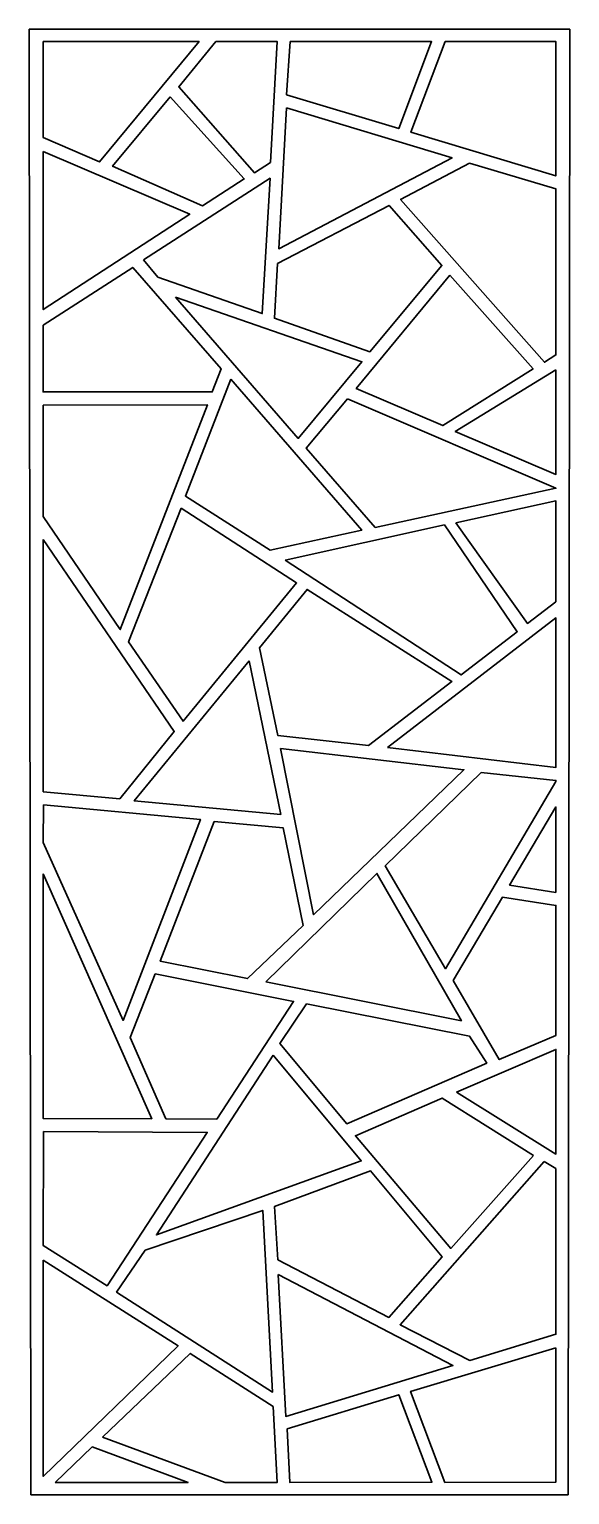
# Model space of a CAD drawing. Header units: centimetres. Extents: x -15.8 to -9.2, y -9 to 9.
import ezdxf

# ---------------------------------------------------------------- set-up
doc = ezdxf.new("R2010")
doc.units = ezdxf.units.CM
doc.header["$MEASUREMENT"] = 0
doc.layers.add('layer 1', color=7, linetype='Continuous')

msp = doc.modelspace()

# ---------------------------------------------------------------- linework, layer by layer
at = {"layer": 'layer 1', "color": 250, "lineweight": 30}
for points, knots in [([(-15.7885, 9.00078), (-15.7885, 9.00078), (-9.15063, 9.00078), (-9.15063, 9.00078), (-9.15063, 9.00078), (-9.15063, 9.00078), (-9.16939, -9.00019), (-9.16939, -9.00019), (-9.16939, -9.00019), (-9.16939, -9.00019), (-15.76974, -9.00019), (-15.76974, -9.00019), (-15.76974, -9.00019), (-15.76974, -9.00019), (-15.7885, 9.00078), (-15.7885, 9.00078)], [0, 0, 0, 0, 0.2, 0.2, 0.2, 0.2, 0.4, 0.4, 0.4, 0.4, 0.6, 0.6, 0.6, 0.6, 1, 1, 1, 1]), ([(-15.61662, 8.85066), (-15.61662, 8.85066), (-15.6175, 7.67079), (-15.6175, 7.67079), (-15.6175, 7.67079), (-15.6175, 7.67079), (-14.92498, 7.37273), (-14.92498, 7.37273), (-14.92498, 7.37273), (-14.92498, 7.37273), (-13.70379, 8.85054), (-13.70379, 8.85054), (-13.70379, 8.85054), (-13.70379, 8.85054), (-15.61662, 8.85066), (-15.61662, 8.85066)], [0, 0, 0, 0, 0.2, 0.2, 0.2, 0.2, 0.4, 0.4, 0.4, 0.4, 0.6, 0.6, 0.6, 0.6, 1, 1, 1, 1]), ([(-13.49591, 8.85023), (-13.49591, 8.85023), (-13.95222, 8.29615), (-13.95222, 8.29615), (-13.95222, 8.29615), (-13.95222, 8.29615), (-13.02412, 7.23923), (-13.02412, 7.23923), (-13.02412, 7.23923), (-13.02412, 7.23923), (-12.82654, 7.36522), (-12.82654, 7.36522), (-12.82654, 7.36522), (-12.82654, 7.36522), (-12.74314, 8.85024), (-12.74314, 8.85024), (-12.74314, 8.85024), (-12.74314, 8.85024), (-13.49591, 8.85023), (-13.49591, 8.85023)], [0, 0, 0, 0, 0.16666667, 0.16666667, 0.16666667, 0.16666667, 0.33333333, 0.33333333, 0.33333333, 0.33333333, 0.5, 0.5, 0.5, 0.5, 0.66666667, 0.66666667, 0.66666667, 0.66666667, 1, 1, 1, 1]), ([(-12.58509, 8.85016), (-12.58509, 8.85016), (-10.84741, 8.85077), (-10.84741, 8.85077), (-10.84741, 8.85077), (-10.84741, 8.85077), (-11.24958, 7.78114), (-11.24958, 7.78114), (-11.24958, 7.78114), (-11.24958, 7.78114), (-12.62761, 8.19787), (-12.62761, 8.19787), (-12.62761, 8.19787), (-12.62761, 8.19787), (-12.58509, 8.85016), (-12.58509, 8.85016)], [0, 0, 0, 0, 0.2, 0.2, 0.2, 0.2, 0.4, 0.4, 0.4, 0.4, 0.6, 0.6, 0.6, 0.6, 1, 1, 1, 1]), ([(-10.68151, 8.84984), (-10.68151, 8.84984), (-11.10119, 7.7367), (-11.10119, 7.7367), (-11.10119, 7.7367), (-11.10119, 7.7367), (-9.321, 7.19894), (-9.321, 7.19894), (-9.321, 7.19894), (-9.321, 7.19894), (-9.32032, 8.85067), (-9.32032, 8.85067), (-9.32032, 8.85067), (-9.32032, 8.85067), (-10.68151, 8.84984), (-10.68151, 8.84984)], [0, 0, 0, 0, 0.2, 0.2, 0.2, 0.2, 0.4, 0.4, 0.4, 0.4, 0.6, 0.6, 0.6, 0.6, 1, 1, 1, 1]), ([(-14.05806, 8.17281), (-14.05806, 8.17281), (-14.76633, 7.31804), (-14.76633, 7.31804), (-14.76633, 7.31804), (-14.76633, 7.31804), (-13.66032, 6.83035), (-13.66032, 6.83035), (-13.66032, 6.83035), (-13.66032, 6.83035), (-13.14811, 7.16307), (-13.14811, 7.16307), (-13.14811, 7.16307), (-13.14811, 7.16307), (-14.05806, 8.17281), (-14.05806, 8.17281)], [0, 0, 0, 0, 0.2, 0.2, 0.2, 0.2, 0.4, 0.4, 0.4, 0.4, 0.6, 0.6, 0.6, 0.6, 1, 1, 1, 1]), ([(-12.63086, 8.03533), (-12.63086, 8.03533), (-12.72481, 6.30608), (-12.72481, 6.30608), (-12.72481, 6.30608), (-12.72481, 6.30608), (-10.59493, 7.4202), (-10.59493, 7.4202), (-10.59493, 7.4202), (-10.59493, 7.4202), (-12.63086, 8.03533), (-12.63086, 8.03533)], [0, 0, 0, 0, 0.25, 0.25, 0.25, 0.25, 0.5, 0.5, 0.5, 0.5, 1, 1, 1, 1]), ([(-15.61731, 7.50063), (-15.61731, 7.50063), (-15.61699, 5.55748), (-15.61699, 5.55748), (-15.61699, 5.55748), (-15.61699, 5.55748), (-13.81798, 6.72828), (-13.81798, 6.72828), (-13.81798, 6.72828), (-13.81798, 6.72828), (-15.61731, 7.50063), (-15.61731, 7.50063)], [0, 0, 0, 0, 0.25, 0.25, 0.25, 0.25, 0.5, 0.5, 0.5, 0.5, 1, 1, 1, 1]), ([(-10.38199, 7.3549), (-10.38199, 7.3549), (-9.32043, 7.03975), (-9.32043, 7.03975), (-9.32043, 7.03975), (-9.32043, 7.03975), (-9.3194, 5.0012), (-9.3194, 5.0012), (-9.3194, 5.0012), (-9.3194, 5.0012), (-9.46168, 4.91187), (-9.46168, 4.91187), (-9.46168, 4.91187), (-9.46168, 4.91187), (-11.227, 6.91182), (-11.227, 6.91182), (-11.227, 6.91182), (-11.227, 6.91182), (-10.38199, 7.3549), (-10.38199, 7.3549)], [0, 0, 0, 0, 0.16666667, 0.16666667, 0.16666667, 0.16666667, 0.33333333, 0.33333333, 0.33333333, 0.33333333, 0.5, 0.5, 0.5, 0.5, 0.66666667, 0.66666667, 0.66666667, 0.66666667, 1, 1, 1, 1]), ([(-14.38629, 6.16748), (-14.38629, 6.16748), (-12.83173, 7.1705), (-12.83173, 7.1705), (-12.83173, 7.1705), (-12.83173, 7.1705), (-12.92761, 5.50923), (-12.92761, 5.50923), (-12.92761, 5.50923), (-12.92761, 5.50923), (-14.2095, 5.95615), (-14.2095, 5.95615), (-14.2095, 5.95615), (-14.2095, 5.95615), (-14.38629, 6.16748), (-14.38629, 6.16748)], [0, 0, 0, 0, 0.2, 0.2, 0.2, 0.2, 0.4, 0.4, 0.4, 0.4, 0.6, 0.6, 0.6, 0.6, 1, 1, 1, 1]), ([(-12.74011, 6.12553), (-12.74011, 6.12553), (-11.36888, 6.83681), (-11.36888, 6.83681), (-11.36888, 6.83681), (-11.36888, 6.83681), (-10.71942, 6.09772), (-10.71942, 6.09772), (-10.71942, 6.09772), (-10.71942, 6.09772), (-11.60436, 5.03969), (-11.60436, 5.03969), (-11.60436, 5.03969), (-11.60436, 5.03969), (-12.77735, 5.45156), (-12.77735, 5.45156), (-12.77735, 5.45156), (-12.77735, 5.45156), (-12.74011, 6.12553), (-12.74011, 6.12553)], [0, 0, 0, 0, 0.16666667, 0.16666667, 0.16666667, 0.16666667, 0.33333333, 0.33333333, 0.33333333, 0.33333333, 0.5, 0.5, 0.5, 0.5, 0.66666667, 0.66666667, 0.66666667, 0.66666667, 1, 1, 1, 1]), ([(-15.61647, 5.36573), (-15.61647, 5.36573), (-15.61845, 4.54669), (-15.61845, 4.54669), (-15.61845, 4.54669), (-15.61845, 4.54669), (-13.54071, 4.54552), (-13.54071, 4.54552), (-13.54071, 4.54552), (-13.54071, 4.54552), (-13.43179, 4.82883), (-13.43179, 4.82883), (-13.43179, 4.82883), (-13.43179, 4.82883), (-14.51697, 6.07643), (-14.51697, 6.07643), (-14.51697, 6.07643), (-14.51697, 6.07643), (-15.61647, 5.36573), (-15.61647, 5.36573)], [0, 0, 0, 0, 0.16666667, 0.16666667, 0.16666667, 0.16666667, 0.33333333, 0.33333333, 0.33333333, 0.33333333, 0.5, 0.5, 0.5, 0.5, 0.66666667, 0.66666667, 0.66666667, 0.66666667, 1, 1, 1, 1]), ([(-10.62375, 5.98199), (-10.62375, 5.98199), (-11.77193, 4.59037), (-11.77193, 4.59037), (-11.77193, 4.59037), (-11.77193, 4.59037), (-10.7096, 4.13307), (-10.7096, 4.13307), (-10.7096, 4.13307), (-10.7096, 4.13307), (-9.59999, 4.82947), (-9.59999, 4.82947), (-9.59999, 4.82947), (-9.59999, 4.82947), (-10.62375, 5.98199), (-10.62375, 5.98199)], [0, 0, 0, 0, 0.2, 0.2, 0.2, 0.2, 0.4, 0.4, 0.4, 0.4, 0.6, 0.6, 0.6, 0.6, 1, 1, 1, 1]), ([(-13.99369, 5.71183), (-13.99369, 5.71183), (-12.48504, 3.97583), (-12.48504, 3.97583), (-12.48504, 3.97583), (-12.48504, 3.97583), (-11.70238, 4.91694), (-11.70238, 4.91694), (-11.70238, 4.91694), (-11.70238, 4.91694), (-13.99369, 5.71183), (-13.99369, 5.71183)], [0, 0, 0, 0, 0.25, 0.25, 0.25, 0.25, 0.5, 0.5, 0.5, 0.5, 1, 1, 1, 1]), ([(-13.31449, 4.70497), (-13.31449, 4.70497), (-13.87193, 3.26683), (-13.87193, 3.26683), (-13.87193, 3.26683), (-13.87193, 3.26683), (-12.83169, 2.60163), (-12.83169, 2.60163), (-12.83169, 2.60163), (-12.83169, 2.60163), (-11.7052, 2.84645), (-11.7052, 2.84645), (-11.7052, 2.84645), (-11.7052, 2.84645), (-13.31449, 4.70497), (-13.31449, 4.70497)], [0, 0, 0, 0, 0.2, 0.2, 0.2, 0.2, 0.4, 0.4, 0.4, 0.4, 0.6, 0.6, 0.6, 0.6, 1, 1, 1, 1]), ([(-9.31991, 4.81827), (-9.31991, 4.81827), (-10.55549, 4.05994), (-10.55549, 4.05994), (-10.55549, 4.05994), (-10.55549, 4.05994), (-9.32042, 3.53284), (-9.32042, 3.53284), (-9.32042, 3.53284), (-9.32042, 3.53284), (-9.31991, 4.81827), (-9.31991, 4.81827)], [0, 0, 0, 0, 0.25, 0.25, 0.25, 0.25, 0.5, 0.5, 0.5, 0.5, 1, 1, 1, 1]), ([(-15.61699, 4.38492), (-15.61699, 4.38492), (-13.60054, 4.38785), (-13.60054, 4.38785), (-13.60054, 4.38785), (-13.60054, 4.38785), (-14.67169, 1.62627), (-14.67169, 1.62627), (-14.67169, 1.62627), (-14.67169, 1.62627), (-15.61974, 3.01608), (-15.61974, 3.01608), (-15.61974, 3.01608), (-15.61974, 3.01608), (-15.61699, 4.38492), (-15.61699, 4.38492)], [0, 0, 0, 0, 0.2, 0.2, 0.2, 0.2, 0.4, 0.4, 0.4, 0.4, 0.6, 0.6, 0.6, 0.6, 1, 1, 1, 1]), ([(-11.87973, 4.46205), (-11.87973, 4.46205), (-12.38636, 3.854), (-12.38636, 3.854), (-12.38636, 3.854), (-12.38636, 3.854), (-11.53832, 2.88156), (-11.53832, 2.88156), (-11.53832, 2.88156), (-11.53832, 2.88156), (-9.32028, 3.36355), (-9.32028, 3.36355), (-9.32028, 3.36355), (-9.32028, 3.36355), (-11.87973, 4.46205), (-11.87973, 4.46205)], [0, 0, 0, 0, 0.2, 0.2, 0.2, 0.2, 0.4, 0.4, 0.4, 0.4, 0.6, 0.6, 0.6, 0.6, 1, 1, 1, 1]), ([(-13.92327, 3.11933), (-13.92327, 3.11933), (-14.56874, 1.47469), (-14.56874, 1.47469), (-14.56874, 1.47469), (-14.56874, 1.47469), (-13.89919, 0.50118), (-13.89919, 0.50118), (-13.89919, 0.50118), (-13.89919, 0.50118), (-12.50622, 2.20061), (-12.50622, 2.20061), (-12.50622, 2.20061), (-12.50622, 2.20061), (-13.92327, 3.11933), (-13.92327, 3.11933)], [0, 0, 0, 0, 0.2, 0.2, 0.2, 0.2, 0.4, 0.4, 0.4, 0.4, 0.6, 0.6, 0.6, 0.6, 1, 1, 1, 1]), ([(-10.54825, 2.93923), (-10.54825, 2.93923), (-9.32045, 3.20701), (-9.32045, 3.20701), (-9.32045, 3.20701), (-9.32045, 3.20701), (-9.32003, 1.96971), (-9.32003, 1.96971), (-9.32003, 1.96971), (-9.32003, 1.96971), (-9.6691, 1.70331), (-9.6691, 1.70331), (-9.6691, 1.70331), (-9.6691, 1.70331), (-10.54825, 2.93923), (-10.54825, 2.93923)], [0, 0, 0, 0, 0.2, 0.2, 0.2, 0.2, 0.4, 0.4, 0.4, 0.4, 0.6, 0.6, 0.6, 0.6, 1, 1, 1, 1]), ([(-12.644, 2.47903), (-12.644, 2.47903), (-10.68864, 2.91283), (-10.68864, 2.91283), (-10.68864, 2.91283), (-10.68864, 2.91283), (-9.7938, 1.60006), (-9.7938, 1.60006), (-9.7938, 1.60006), (-9.7938, 1.60006), (-10.48327, 1.06906), (-10.48327, 1.06906), (-10.48327, 1.06906), (-10.48327, 1.06906), (-12.644, 2.47903), (-12.644, 2.47903)], [0, 0, 0, 0, 0.2, 0.2, 0.2, 0.2, 0.4, 0.4, 0.4, 0.4, 0.6, 0.6, 0.6, 0.6, 1, 1, 1, 1]), ([(-15.61721, 2.73207), (-15.61721, 2.73207), (-15.6168, -0.36433), (-15.6168, -0.36433), (-15.6168, -0.36433), (-15.6168, -0.36433), (-14.67761, -0.45219), (-14.67761, -0.45219), (-14.67761, -0.45219), (-14.67761, -0.45219), (-14.00743, 0.37677), (-14.00743, 0.37677), (-14.00743, 0.37677), (-14.00743, 0.37677), (-15.61721, 2.73207), (-15.61721, 2.73207)], [0, 0, 0, 0, 0.2, 0.2, 0.2, 0.2, 0.4, 0.4, 0.4, 0.4, 0.6, 0.6, 0.6, 0.6, 1, 1, 1, 1]), ([(-12.96284, 1.40224), (-12.96284, 1.40224), (-12.37667, 2.12128), (-12.37667, 2.12128), (-12.37667, 2.12128), (-12.37667, 2.12128), (-10.59696, 0.99022), (-10.59696, 0.99022), (-10.59696, 0.99022), (-10.59696, 0.99022), (-11.62169, 0.20326), (-11.62169, 0.20326), (-11.62169, 0.20326), (-11.62169, 0.20326), (-12.73375, 0.32511), (-12.73375, 0.32511), (-12.73375, 0.32511), (-12.73375, 0.32511), (-12.96284, 1.40224), (-12.96284, 1.40224)], [0, 0, 0, 0, 0.16666667, 0.16666667, 0.16666667, 0.16666667, 0.33333333, 0.33333333, 0.33333333, 0.33333333, 0.5, 0.5, 0.5, 0.5, 0.66666667, 0.66666667, 0.66666667, 0.66666667, 1, 1, 1, 1]), ([(-11.38769, 0.17891), (-11.38769, 0.17891), (-9.32049, 1.76925), (-9.32049, 1.76925), (-9.32049, 1.76925), (-9.32049, 1.76925), (-9.32036, -0.06684), (-9.32036, -0.06684), (-9.32036, -0.06684), (-9.32036, -0.06684), (-11.38769, 0.17891), (-11.38769, 0.17891)], [0, 0, 0, 0, 0.25, 0.25, 0.25, 0.25, 0.5, 0.5, 0.5, 0.5, 1, 1, 1, 1]), ([(-13.08855, 1.24408), (-13.08855, 1.24408), (-14.49968, -0.47781), (-14.49968, -0.47781), (-14.49968, -0.47781), (-14.49968, -0.47781), (-12.70077, -0.64392), (-12.70077, -0.64392), (-12.70077, -0.64392), (-12.70077, -0.64392), (-13.08855, 1.24408), (-13.08855, 1.24408)], [0, 0, 0, 0, 0.25, 0.25, 0.25, 0.25, 0.5, 0.5, 0.5, 0.5, 1, 1, 1, 1]), ([(-12.70395, 0.16586), (-12.70395, 0.16586), (-12.29597, -1.87663), (-12.29597, -1.87663), (-12.29597, -1.87663), (-12.29597, -1.87663), (-10.45071, -0.09591), (-10.45071, -0.09591), (-10.45071, -0.09591), (-10.45071, -0.09591), (-12.70395, 0.16586), (-12.70395, 0.16586)], [0, 0, 0, 0, 0.25, 0.25, 0.25, 0.25, 0.5, 0.5, 0.5, 0.5, 1, 1, 1, 1]), ([(-10.2369, -0.12938), (-10.2369, -0.12938), (-9.32074, -0.2253), (-9.32074, -0.2253), (-9.32074, -0.2253), (-9.32074, -0.2253), (-9.32063, -0.23845), (-9.32063, -0.23845), (-9.32063, -0.23845), (-9.32063, -0.23845), (-10.67765, -2.53896), (-10.67765, -2.53896), (-10.67765, -2.53896), (-10.67765, -2.53896), (-11.41539, -1.27396), (-11.41539, -1.27396), (-11.41539, -1.27396), (-11.41539, -1.27396), (-10.2369, -0.12938), (-10.2369, -0.12938)], [0, 0, 0, 0, 0.16666667, 0.16666667, 0.16666667, 0.16666667, 0.33333333, 0.33333333, 0.33333333, 0.33333333, 0.5, 0.5, 0.5, 0.5, 0.66666667, 0.66666667, 0.66666667, 0.66666667, 1, 1, 1, 1]), ([(-15.6157, -0.52504), (-15.6157, -0.52504), (-13.68728, -0.70541), (-13.68728, -0.70541), (-13.68728, -0.70541), (-13.68728, -0.70541), (-14.63736, -3.1738), (-14.63736, -3.1738), (-14.63736, -3.1738), (-14.63736, -3.1738), (-15.61859, -0.98936), (-15.61859, -0.98936), (-15.61859, -0.98936), (-15.61859, -0.98936), (-15.6157, -0.52504), (-15.6157, -0.52504)], [0, 0, 0, 0, 0.2, 0.2, 0.2, 0.2, 0.4, 0.4, 0.4, 0.4, 0.6, 0.6, 0.6, 0.6, 1, 1, 1, 1]), ([(-9.32033, -1.60314), (-9.32033, -1.60314), (-9.88805, -1.51113), (-9.88805, -1.51113), (-9.88805, -1.51113), (-9.88805, -1.51113), (-9.32027, -0.55046), (-9.32027, -0.55046), (-9.32027, -0.55046), (-9.32027, -0.55046), (-9.32033, -1.60314), (-9.32033, -1.60314)], [0, 0, 0, 0, 0.25, 0.25, 0.25, 0.25, 0.5, 0.5, 0.5, 0.5, 1, 1, 1, 1]), ([(-13.51614, -0.73146), (-13.51614, -0.73146), (-12.67164, -0.80784), (-12.67164, -0.80784), (-12.67164, -0.80784), (-12.67164, -0.80784), (-12.42366, -2.00673), (-12.42366, -2.00673), (-12.42366, -2.00673), (-12.42366, -2.00673), (-13.10742, -2.66033), (-13.10742, -2.66033), (-13.10742, -2.66033), (-13.10742, -2.66033), (-14.17947, -2.44685), (-14.17947, -2.44685), (-14.17947, -2.44685), (-14.17947, -2.44685), (-13.51614, -0.73146), (-13.51614, -0.73146)], [0, 0, 0, 0, 0.16666667, 0.16666667, 0.16666667, 0.16666667, 0.33333333, 0.33333333, 0.33333333, 0.33333333, 0.5, 0.5, 0.5, 0.5, 0.66666667, 0.66666667, 0.66666667, 0.66666667, 1, 1, 1, 1]), ([(-15.61711, -1.37324), (-15.61711, -1.37324), (-15.61693, -4.37965), (-15.61693, -4.37965), (-15.61693, -4.37965), (-15.61693, -4.37965), (-14.28394, -4.38114), (-14.28394, -4.38114), (-14.28394, -4.38114), (-14.28394, -4.38114), (-15.61711, -1.37324), (-15.61711, -1.37324)], [0, 0, 0, 0, 0.25, 0.25, 0.25, 0.25, 0.5, 0.5, 0.5, 0.5, 1, 1, 1, 1]), ([(-12.88111, -2.70192), (-12.88111, -2.70192), (-11.5189, -1.36889), (-11.5189, -1.36889), (-11.5189, -1.36889), (-11.5189, -1.36889), (-10.48069, -3.17884), (-10.48069, -3.17884), (-10.48069, -3.17884), (-10.48069, -3.17884), (-12.88111, -2.70192), (-12.88111, -2.70192)], [0, 0, 0, 0, 0.25, 0.25, 0.25, 0.25, 0.5, 0.5, 0.5, 0.5, 1, 1, 1, 1]), ([(-10.58331, -2.68452), (-10.58331, -2.68452), (-10.01601, -3.65586), (-10.01601, -3.65586), (-10.01601, -3.65586), (-10.01601, -3.65586), (-9.32048, -3.35781), (-9.32048, -3.35781), (-9.32048, -3.35781), (-9.32048, -3.35781), (-9.32059, -1.76083), (-9.32059, -1.76083), (-9.32059, -1.76083), (-9.32059, -1.76083), (-9.97596, -1.65867), (-9.97596, -1.65867), (-9.97596, -1.65867), (-9.97596, -1.65867), (-10.58331, -2.68452), (-10.58331, -2.68452)], [0, 0, 0, 0, 0.16666667, 0.16666667, 0.16666667, 0.16666667, 0.33333333, 0.33333333, 0.33333333, 0.33333333, 0.5, 0.5, 0.5, 0.5, 0.66666667, 0.66666667, 0.66666667, 0.66666667, 1, 1, 1, 1]), ([(-14.24393, -2.603), (-14.24393, -2.603), (-14.55063, -3.38272), (-14.55063, -3.38272), (-14.55063, -3.38272), (-14.55063, -3.38272), (-14.11067, -4.38219), (-14.11067, -4.38219), (-14.11067, -4.38219), (-14.11067, -4.38219), (-13.48556, -4.38874), (-13.48556, -4.38874), (-13.48556, -4.38874), (-13.48556, -4.38874), (-12.54179, -2.94037), (-12.54179, -2.94037), (-12.54179, -2.94037), (-12.54179, -2.94037), (-14.24393, -2.603), (-14.24393, -2.603)], [0, 0, 0, 0, 0.16666667, 0.16666667, 0.16666667, 0.16666667, 0.33333333, 0.33333333, 0.33333333, 0.33333333, 0.5, 0.5, 0.5, 0.5, 0.66666667, 0.66666667, 0.66666667, 0.66666667, 1, 1, 1, 1]), ([(-12.38533, -2.97172), (-12.38533, -2.97172), (-10.38007, -3.36783), (-10.38007, -3.36783), (-10.38007, -3.36783), (-10.38007, -3.36783), (-10.16932, -3.69913), (-10.16932, -3.69913), (-10.16932, -3.69913), (-10.16932, -3.69913), (-11.88796, -4.44553), (-11.88796, -4.44553), (-11.88796, -4.44553), (-11.88796, -4.44553), (-12.71097, -3.45574), (-12.71097, -3.45574), (-12.71097, -3.45574), (-12.71097, -3.45574), (-12.38533, -2.97172), (-12.38533, -2.97172)], [0, 0, 0, 0, 0.16666667, 0.16666667, 0.16666667, 0.16666667, 0.33333333, 0.33333333, 0.33333333, 0.33333333, 0.5, 0.5, 0.5, 0.5, 0.66666667, 0.66666667, 0.66666667, 0.66666667, 1, 1, 1, 1]), ([(-10.54048, -4.05611), (-10.54048, -4.05611), (-9.32044, -3.52947), (-9.32044, -3.52947), (-9.32044, -3.52947), (-9.32044, -3.52947), (-9.32009, -4.8154), (-9.32009, -4.8154), (-9.32009, -4.8154), (-9.32009, -4.8154), (-10.54048, -4.05611), (-10.54048, -4.05611)], [0, 0, 0, 0, 0.25, 0.25, 0.25, 0.25, 0.5, 0.5, 0.5, 0.5, 1, 1, 1, 1]), ([(-12.79372, -3.60105), (-12.79372, -3.60105), (-14.22789, -5.80852), (-14.22789, -5.80852), (-14.22789, -5.80852), (-14.22789, -5.80852), (-11.71044, -4.89987), (-11.71044, -4.89987), (-11.71044, -4.89987), (-11.71044, -4.89987), (-12.79372, -3.60105), (-12.79372, -3.60105)], [0, 0, 0, 0, 0.25, 0.25, 0.25, 0.25, 0.5, 0.5, 0.5, 0.5, 1, 1, 1, 1]), ([(-9.59645, -4.83496), (-9.59645, -4.83496), (-10.71799, -4.12912), (-10.71799, -4.12912), (-10.71799, -4.12912), (-10.71799, -4.12912), (-11.78306, -4.59156), (-11.78306, -4.59156), (-11.78306, -4.59156), (-11.78306, -4.59156), (-10.6112, -5.97461), (-10.6112, -5.97461), (-10.6112, -5.97461), (-10.6112, -5.97461), (-9.59645, -4.83496), (-9.59645, -4.83496)], [0, 0, 0, 0, 0.2, 0.2, 0.2, 0.2, 0.4, 0.4, 0.4, 0.4, 0.6, 0.6, 0.6, 0.6, 1, 1, 1, 1]), ([(-15.61449, -4.53805), (-15.61449, -4.53805), (-13.60313, -4.54926), (-13.60313, -4.54926), (-13.60313, -4.54926), (-13.60313, -4.54926), (-14.83303, -6.43413), (-14.83303, -6.43413), (-14.83303, -6.43413), (-14.83303, -6.43413), (-15.61737, -5.94052), (-15.61737, -5.94052), (-15.61737, -5.94052), (-15.61737, -5.94052), (-15.61449, -4.53805), (-15.61449, -4.53805)], [0, 0, 0, 0, 0.2, 0.2, 0.2, 0.2, 0.4, 0.4, 0.4, 0.4, 0.6, 0.6, 0.6, 0.6, 1, 1, 1, 1]), ([(-12.73518, -6.11682), (-12.73518, -6.11682), (-11.37156, -6.82266), (-11.37156, -6.82266), (-11.37156, -6.82266), (-11.37156, -6.82266), (-10.71799, -6.07626), (-10.71799, -6.07626), (-10.71799, -6.07626), (-10.71799, -6.07626), (-11.59749, -5.02156), (-11.59749, -5.02156), (-11.59749, -5.02156), (-11.59749, -5.02156), (-12.77552, -5.45967), (-12.77552, -5.45967), (-12.77552, -5.45967), (-12.77552, -5.45967), (-12.73518, -6.11682), (-12.73518, -6.11682)], [0, 0, 0, 0, 0.16666667, 0.16666667, 0.16666667, 0.16666667, 0.33333333, 0.33333333, 0.33333333, 0.33333333, 0.5, 0.5, 0.5, 0.5, 0.66666667, 0.66666667, 0.66666667, 0.66666667, 1, 1, 1, 1]), ([(-9.46486, -4.9086), (-9.46486, -4.9086), (-11.23439, -6.9119), (-11.23439, -6.9119), (-11.23439, -6.9119), (-11.23439, -6.9119), (-10.37911, -7.35001), (-10.37911, -7.35001), (-10.37911, -7.35001), (-10.37911, -7.35001), (-9.32063, -7.02968), (-9.32063, -7.02968), (-9.32063, -7.02968), (-9.32063, -7.02968), (-9.32036, -4.9941), (-9.32036, -4.9941), (-9.32036, -4.9941), (-9.32036, -4.9941), (-9.46486, -4.9086), (-9.46486, -4.9086)], [0, 0, 0, 0, 0.16666667, 0.16666667, 0.16666667, 0.16666667, 0.33333333, 0.33333333, 0.33333333, 0.33333333, 0.5, 0.5, 0.5, 0.5, 0.66666667, 0.66666667, 0.66666667, 0.66666667, 1, 1, 1, 1]), ([(-14.36505, -5.99513), (-14.36505, -5.99513), (-14.71604, -6.51031), (-14.71604, -6.51031), (-14.71604, -6.51031), (-14.71604, -6.51031), (-12.79972, -7.73944), (-12.79972, -7.73944), (-12.79972, -7.73944), (-12.79972, -7.73944), (-12.92075, -5.50834), (-12.92075, -5.50834), (-12.92075, -5.50834), (-12.92075, -5.50834), (-14.36505, -5.99513), (-14.36505, -5.99513)], [0, 0, 0, 0, 0.2, 0.2, 0.2, 0.2, 0.4, 0.4, 0.4, 0.4, 0.6, 0.6, 0.6, 0.6, 1, 1, 1, 1]), ([(-15.61698, -6.11851), (-15.61698, -6.11851), (-13.96161, -7.17152), (-13.96161, -7.17152), (-13.96161, -7.17152), (-13.96161, -7.17152), (-15.61718, -8.77493), (-15.61718, -8.77493), (-15.61718, -8.77493), (-15.61718, -8.77493), (-15.61698, -6.11851), (-15.61698, -6.11851)], [0, 0, 0, 0, 0.25, 0.25, 0.25, 0.25, 0.5, 0.5, 0.5, 0.5, 1, 1, 1, 1]), ([(-12.73054, -6.29376), (-12.73054, -6.29376), (-12.63835, -8.03962), (-12.63835, -8.03962), (-12.63835, -8.03962), (-12.63835, -8.03962), (-10.58405, -7.41167), (-10.58405, -7.41167), (-10.58405, -7.41167), (-10.58405, -7.41167), (-12.73054, -6.29376), (-12.73054, -6.29376)], [0, 0, 0, 0, 0.25, 0.25, 0.25, 0.25, 0.5, 0.5, 0.5, 0.5, 1, 1, 1, 1]), ([(-9.32035, -7.19512), (-9.32035, -7.19512), (-11.10414, -7.73249), (-11.10414, -7.73249), (-11.10414, -7.73249), (-11.10414, -7.73249), (-10.68249, -8.84931), (-10.68249, -8.84931), (-10.68249, -8.84931), (-10.68249, -8.84931), (-9.32141, -8.84827), (-9.32141, -8.84827), (-9.32141, -8.84827), (-9.32141, -8.84827), (-9.32035, -7.19512), (-9.32035, -7.19512)], [0, 0, 0, 0, 0.2, 0.2, 0.2, 0.2, 0.4, 0.4, 0.4, 0.4, 0.6, 0.6, 0.6, 0.6, 1, 1, 1, 1]), ([(-14.89068, -8.29345), (-14.89068, -8.29345), (-13.81235, -7.26482), (-13.81235, -7.26482), (-13.81235, -7.26482), (-13.81235, -7.26482), (-12.79166, -7.91792), (-12.79166, -7.91792), (-12.79166, -7.91792), (-12.79166, -7.91792), (-12.74251, -8.85019), (-12.74251, -8.85019), (-12.74251, -8.85019), (-12.74251, -8.85019), (-13.38215, -8.84945), (-13.38215, -8.84945), (-13.38215, -8.84945), (-13.38215, -8.84945), (-14.89068, -8.29345), (-14.89068, -8.29345)], [0, 0, 0, 0, 0.16666667, 0.16666667, 0.16666667, 0.16666667, 0.33333333, 0.33333333, 0.33333333, 0.33333333, 0.5, 0.5, 0.5, 0.5, 0.66666667, 0.66666667, 0.66666667, 0.66666667, 1, 1, 1, 1]), ([(-12.61927, -8.1923), (-12.61927, -8.1923), (-11.25053, -7.77189), (-11.25053, -7.77189), (-11.25053, -7.77189), (-11.25053, -7.77189), (-10.84363, -8.84746), (-10.84363, -8.84746), (-10.84363, -8.84746), (-10.84363, -8.84746), (-12.58993, -8.84946), (-12.58993, -8.84946), (-12.58993, -8.84946), (-12.58993, -8.84946), (-12.61927, -8.1923), (-12.61927, -8.1923)], [0, 0, 0, 0, 0.2, 0.2, 0.2, 0.2, 0.4, 0.4, 0.4, 0.4, 0.6, 0.6, 0.6, 0.6, 1, 1, 1, 1]), ([(-15.47123, -8.84926), (-15.47123, -8.84926), (-15.0166, -8.41282), (-15.0166, -8.41282), (-15.0166, -8.41282), (-15.0166, -8.41282), (-13.83776, -8.84931), (-13.83776, -8.84931), (-13.83776, -8.84931), (-13.83776, -8.84931), (-15.47123, -8.84926), (-15.47123, -8.84926)], [0, 0, 0, 0, 0.25, 0.25, 0.25, 0.25, 0.5, 0.5, 0.5, 0.5, 1, 1, 1, 1])]:
    msp.add_open_spline(points, degree=3, knots=knots, dxfattribs=at)

doc.saveas('drawing.dxf')
